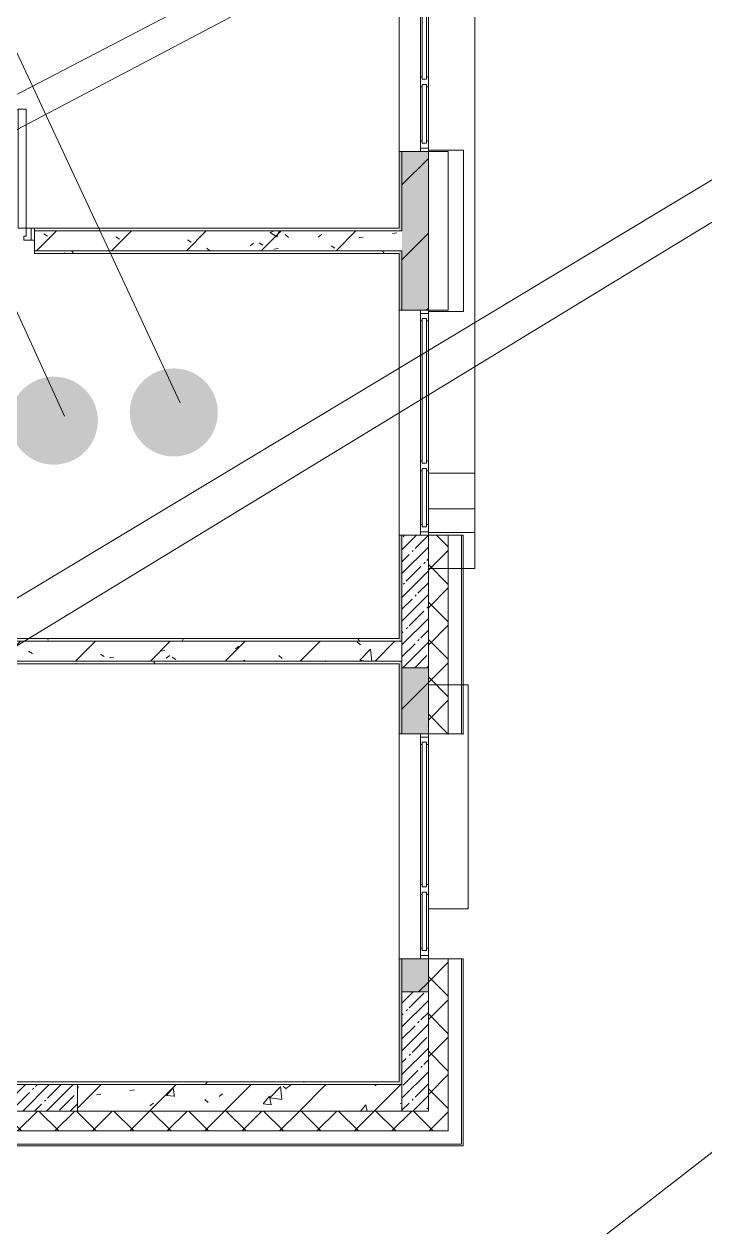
# Model space of a CAD drawing. Header units: millimetres. Extents: x -500089 to 1469082, y -290736 to 166440.
# Drawn here: x 1279049 to 1284193, y -53945 to -44858 of the extents above; entities that cross this region are included whole.
import ezdxf

# ---------------------------------------------------------------- set-up
doc = ezdxf.new("R2010")
doc.units = ezdxf.units.MM
for name, color, linetype, lineweight in [('_ Окна', 7, 'Continuous', 0), ('Витраж', 7, 'Continuous', 0), ('Двери', 7, 'Continuous', 0), ('Несущие колонны', 7, 'Continuous', 0), ('Обобщенные модели', 7, 'Continuous', 0), ('Окна', 7, 'Continuous', 0), ('Панели витража', 7, 'Continuous', 0), ('Стены наружные', 7, 'Continuous', 0), ('Стены несущие', 7, 'Continuous', 0), ('Стены отделка', 7, 'Continuous', 0), ('Стены штриховка', 7, 'Continuous', 0), ('экспертиза ДУ', 1, 'Continuous', 0), ('экспертиза ДУ пояснения', 6, 'Continuous', 0)]:
    doc.layers.add(name, color=color, linetype=linetype, lineweight=lineweight)
pattern_1 = [(0, (1111853.59, -73570.49), (812.8, 203.2), [67.056, -542.544, 67.056, -542.544, -3251.2]), (0, (1111853.59, -73570.49), (812.8, 203.2), [-1219.2, 67.056, -1152.144, 67.056, -542.544, -1422.4]), (0, (1111853.59, -73570.49), (812.8, 203.2), [-3048, 67.056, -339.344, 67.056, -948.944]), (120, (1112158.39, -73468.89), (-582.37636, 602.30545), [67.056, -542.544, 67.056, -542.544, -3251.2]), (120, (1112158.39, -73468.89), (-582.37636, 602.30545), [-1219.2, 67.056, -1152.144, 67.056, -542.544, -1422.4]), (120, (1112158.39, -73468.89), (-582.37636, 602.30545), [-3048, 67.056, -339.344, 67.056, -948.944]), (240, (1112259.99, -73062.49), (-230.42364, -805.50545), [67.056, -542.544, 67.056, -542.544, -3251.2]), (240, (1112259.99, -73062.49), (-230.42364, -805.50545), [-1219.2, 67.056, -1152.144, 67.056, -542.544, -1422.4]), (240, (1112259.99, -73062.49), (-230.42364, -805.50545), [-3048, 67.056, -339.344, 67.056, -948.944])]
pattern_2 = [(45, (1111853.6, -73570.5), (-282.8427, 282.8427), [])]
pattern_3 = [(50, (1111853.6, -73570.5), (728.7365, -63.7558), [76.2, -838.2]), (355, (1111853.6, -73570.5), (-140.9716, 764.2276), [60.96, -670.56]), (100.451, (1111914.3, -73575.8), (587.77, 700.4668), [64.76, -712.36]), (46.184, (1111853.6, -73367.3), (1084.3162, -168.171), [114.3, -1257.3]), (96.636, (1111943.9, -73381.3), (949.61, 989.71), [97.14, -1068.54]), (351.184, (1111853.6, -73367.3), (949.6206, 989.701), [91.44, -1005.84]), (21, (1111955.2, -73418.1), (606.4579, -409.0606), [76.2, -838.2]), (326, (1111955.2, -73418.1), (247.2083, 736.753), [60.96, -670.56]), (71.451, (1112005.7, -73452.2), (853.6683, 327.6855), [64.76, -712.36]), (37.5, (1111853.59, -73570.5), (12.3547, 338.2201), [33.528, -628.904, 33.528, -647.192, -673.1]), (37.5, (1111853.59, -73570.5), (12.3547, 338.2201), [-1343.152, 33.528, -639.572]), (7.5, (1111853.6, -73570.5), (267.2789, 400.7221), [33.528, -354.584, 33.528, -613.664, -256.54]), (7.5, (1111853.6, -73570.5), (267.2789, 400.7221), [-1035.304, 33.528, -223.012]), (327.5, (1111627.02, -73570.5), (542.36333, -22.91534), [33.528, -220.472, 33.528, -758.952, -1051.56]), (327.5, (1111627.02, -73570.5), (542.36333, -22.91534), [-1046.48, 33.528, -1018.032]), (317.5, (1111525.4, -73570.5), (592.517, 101.7071), [33.528, -296.672, 33.528, -492.76, -746.76]), (317.5, (1111525.4, -73570.5), (592.517, 101.7071), [-856.488, 33.528, -713.232])]
pattern_4 = [(45, (1111853.59, -73570.49), (-141.42136, 141.42136), []), (135, (1111853.59, -73570.49), (-141.42136, -141.42136), [])]

# ---------------------------------------------------------------- blocks, each defined once
blk = doc.blocks.new('Системная панель - RANDOM Навесная панель фасада Цвет Красный-2981101-З Этаж 01')
at = {"layer": 'Панели витража', "lineweight": 18}
for p, q in [((-610, 0), (-610, -264)), ((600, 0), (-600, 0)), ((610, -264), (610, 0)), ((-610, -264), (610, -264))]:
    blk.add_line(p, q, dxfattribs=at)
blk = doc.blocks.new('Прямоугольный импост - 30х300 мм _Отлив_ Белый-2980250-З Этаж 01')
at = {"layer": 'Витраж'}
for p, q in [((170250, 23721), (170550, 23721)), ((170550, 23721), (170550, 22029)), ((170550, 22029), (170250, 22029))]:
    blk.add_line(p, q, dxfattribs=at)
blk = doc.blocks.new('Наличник окна - Наличник окна Желтый-3061717-З Этаж 01')
at = {"layer": 'Обобщенные модели', "lineweight": 18}
for p, q in [((170600, 29850), (170250, 29850)), ((170600, 29430), (170600, 29850)), ((170250, 29430), (170600, 29430)), ((170600, 24870), (170250, 24870)), ((170600, 24600), (170600, 24870)), ((170250, 24600), (170600, 24600))]:
    blk.add_line(p, q, dxfattribs=at)
at = {"layer": 'Обобщенные модели'}
blk.add_line((170600, 29430), (170600, 24870), dxfattribs=at)
blk = doc.blocks.new('Наличник окна - Наличник окна Желтый-2902709-З Этаж 01')
at = {"layer": 'Обобщенные модели', "lineweight": 18}
for p, q in [((170600, 30000), (170250, 30000)), ((170600, 29580), (170600, 30000)), ((170250, 29580), (170600, 29580)), ((170600, 25320), (170250, 25320)), ((170250, 25300), (170250, 25050)), ((170600, 25050), (170600, 25320)), ((170250, 25050), (170600, 25050))]:
    blk.add_line(p, q, dxfattribs=at)
at = {"layer": 'Обобщенные модели'}
blk.add_line((170600, 29580), (170600, 25320), dxfattribs=at)
blk = doc.blocks.new('АР_СОШ_Верзилово_Фасады_rvt-2-З Этаж 01')
at = {"layer": 'Стены наружные'}
for p, q in [((170400, 23346), (170400, 23350)), ((170512.5, 23350), (170512.5, 23346)), ((170400, 21650), (170400, 21654)), ((170512.5, 21654), (170512.5, 21650))]:
    blk.add_line(p, q, dxfattribs=at)
at = {"layer": 'Стены отделка', "lineweight": 9}
for p, q in [((170500, 24850), (170400, 24850)), ((170400, 24850), (170400, 23350)), ((170512.5, 24850), (170500, 24850)), ((170512.5, 23350), (170512.5, 24850)), ((170400, 23350), (170500, 23350)), ((170500, 23350), (170512.5, 23350)), ((170500, 21650), (170400, 21650)), ((170400, 21650), (170400, 20350)), ((170512.5, 21650), (170500, 21650)), ((170512.5, 20237.5), (170512.5, 21650)), ((170400, 20350), (166800, 20350)), ((166800, 20237.5), (170400, 20237.5)), ((170400, 20237.5), (170500, 20237.5)), ((170500, 20237.5), (170512.5, 20237.5))]:
    blk.add_line(p, q, dxfattribs=at)
at = {"layer": 'Стены штриховка'}
for p, q in [((170500, 24850), (170500, 23350)), ((170500, 21650), (170500, 20250)), ((170400, 20250), (166800, 20250)), ((170500, 20250), (170400, 20250))]:
    blk.add_line(p, q, dxfattribs=at)
at = {"lineweight": 9}
for name in ['Наличник окна - Наличник окна Желтый-2902709-З Этаж 01', 'Наличник окна - Наличник окна Желтый-3061717-З Этаж 01', 'Прямоугольный импост - 30х300 мм _Отлив_ Белый-2980250-З Этаж 01']:
    blk.add_blockref(name, (0, 0), dxfattribs=at)
at = {"lineweight": 9, "rotation": 89.9999999999999}
blk.add_blockref('Системная панель - RANDOM Навесная панель фасада Цвет Красный-2981101-З Этаж 01', (170250, 27150), dxfattribs=at)
blk = doc.blocks.new('ASVP_ДверьСтальная_2 полотна - Внутренняя 1320х2000h_полотна_ Г Л _1200 в чистоте_-4240586-З Этаж 01')
at = {"layer": 'Двери', "lineweight": 18}
for p, q in [((660, 995), (600, 995)), ((600, 995), (600, 95)), ((660, 95), (660, 995)), ((-660, 515), (-600, 515)), ((-660, 95), (-660, 515)), ((-600, 515), (-600, 95)), ((-725, 95), (-700, 95)), ((-725, 5), (-725, 95)), ((-700, 95), (-660, 95)), ((-700, 5), (-700, 95)), ((-700, 95), (-700, 5)), ((-600, 95), (-660, 95)), ((-660, 95), (-660, 35)), ((600, 95), (660, 95)), ((700, 95), (660, 95)), ((660, 95), (660, 35)), ((700, 5), (700, 95)), ((725, 95), (700, 95)), ((700, 95), (700, 5)), ((725, 5), (725, 95)), ((-700, 5), (-725, 5)), ((-644, 5), (-700, 5)), ((-660, 35), (-644, 35)), ((-644, 35), (-644, 5)), ((660, 35), (644, 35)), ((644, 35), (644, 5)), ((644, 5), (700, 5)), ((700, 5), (725, 5))]:
    blk.add_line(p, q, dxfattribs=at)
at = {"layer": 'Двери'}
for centre, radius, start, end in [((660, 95), 900, 90, 180), ((-660, 95), 420, 360, 90)]:
    blk.add_arc(centre, radius, start, end, dxfattribs=at)
blk = doc.blocks.new('ADSK_КолоннаЖБ_Прямоугольная - 200x900 мм-V268-З Этаж 01')
at = {"layer": 'Несущие колонны'}
h = blk.add_hatch(dxfattribs=at)
h.set_pattern_fill('FP_54', color=256, style=0, pattern_type=2)
h.set_pattern_definition([(135, (20950, -170150), (-89.80256, -89.80256), []), (135, (20950, -170060.2), (-89.80256, -89.80256), [158.75, -31.75, 13.411, -18.339])])
h.paths.add_polyline_path([(450, -100), (450, 100), (-450, 100), (-450, -100), (335.8, -100)], flags=0)
at = {"layer": 'Несущие колонны', "lineweight": 18}
for p, q in [((-450, -100), (-450, 100)), ((-450, 100), (450, 100)), ((450, 100), (-450, 100)), ((-450, 100), (-450, -100)), ((450, 100), (450, -100)), ((450, -100), (450, 100)), ((450, -100), (-450, -100)), ((-450, -100), (450, -100))]:
    blk.add_line(p, q, dxfattribs=at)
blk = doc.blocks.new('ADSK_КолоннаЖБ_Прямоугольная - 200x1000 мм-V269-З Этаж 01')
at = {"layer": 'Несущие колонны'}
h = blk.add_hatch(dxfattribs=at)
h.set_pattern_fill('FP_55', color=256, style=0, pattern_type=2)
h.set_pattern_definition([(135, (24350, -170150), (-89.80256, -89.80256), []), (135, (24350, -170060.2), (-89.80256, -89.80256), [158.75, -31.75, 13.411, -18.339])])
h.paths.add_polyline_path([(500, 86), (500, 100), (-500, 100), (-500, -100), (500, -100), (500, 40)], flags=0)
at = {"layer": 'Несущие колонны', "lineweight": 18}
for p, q in [((-500, -100), (-500, 100)), ((-500, 100), (500, 100)), ((500, 100), (-500, 100)), ((500, 100), (500, -100)), ((500, -100), (500, 100)), ((-500, 40), (-500, -100)), ((500, -100), (-500, -100)), ((-500, -100), (500, -100))]:
    blk.add_line(p, q, dxfattribs=at)
blk = doc.blocks.new('ADSK_КолоннаЖБ_Прямоугольная - 200x1200 мм-V359-З Этаж 01')
at = {"layer": 'Несущие колонны'}
h = blk.add_hatch(dxfattribs=at)
h.set_pattern_fill('FP_145', color=256, style=0, pattern_type=2)
h.set_pattern_definition([(45, (-167000, -20600), (-89.80256, 89.80256), []), (45, (-166910.2, -20600), (-89.80256, 89.80256), [158.75, -31.75, 13.411, -18.339])])
h.paths.add_polyline_path([(-600, -100), (600, -100), (600, 100), (-600, 100), (-600, -98.4)], flags=0)
at = {"layer": 'Несущие колонны', "lineweight": 18}
for p, q in [((-600, -100), (-600, 100)), ((-600, 100), (600, 100)), ((600, 100), (-600, 100)), ((-600, 100), (-600, -100)), ((600, 100), (600, -100)), ((600, -100), (600, 100)), ((600, -100), (-600, -100)), ((-600, -100), (600, -100))]:
    blk.add_line(p, q, dxfattribs=at)
blk = doc.blocks.new('Окно_ПВХ_2Створки - ОП_2000_h_х1700_2ст Серый-3674242-З Этаж 01')
at = {"layer": '_ Окна'}
for p, q in [((-769, 110), (-850, 110)), ((-850, 110), (-850, 50)), ((-825, 50), (-825, 110)), ((-787, 64), (-787, 96)), ((-787, 96), (-769, 96)), ((-769, 96), (-769, 110)), ((-769, 96), (287, 96)), ((363, 110), (287, 110)), ((287, 110), (287, 96)), ((287, 96), (305, 96)), ((305, 96), (305, 64)), ((345, 64), (345, 96)), ((345, 96), (363, 96)), ((363, 96), (363, 110)), ((363, 96), (769, 96)), ((769, 110), (769, 96)), ((850, 110), (769, 110)), ((769, 96), (787, 96)), ((787, 96), (787, 64)), ((825, 50), (825, 110)), ((850, 50), (850, 110)), ((-850, 50), (-787, 50)), ((-787, 64), (305, 64)), ((-787, 64), (-769, 64)), ((-769, 50), (-787, 50)), ((-769, 64), (-769, 50)), ((287, 64), (287, 50)), ((305, 64), (287, 64)), ((305, 50), (287, 50)), ((305, 50), (345, 50)), ((345, 64), (787, 64)), ((345, 64), (363, 64)), ((363, 50), (345, 50)), ((363, 64), (363, 50)), ((769, 64), (769, 50)), ((787, 64), (769, 64)), ((787, 50), (769, 50)), ((787, 50), (850, 50))]:
    blk.add_line(p, q, dxfattribs=at)
at = {"layer": 'Окна'}
for p, q in [((-769, 110), (287, 110)), ((363, 110), (769, 110)), ((287, 50), (-769, 50)), ((769, 50), (363, 50))]:
    blk.add_line(p, q, dxfattribs=at)

msp = doc.modelspace()

# ---------------------------------------------------------------- hatches: boundary and pattern name
at = {"layer": 'Стены штриховка'}
h = msp.add_hatch(dxfattribs=at)
h.set_pattern_fill('FP_32', color=256, style=0, pattern_type=2)
h.set_pattern_definition(pattern_4)
h.paths.add_polyline_path([(1282103.585, -53070.488), (1282253.585, -53070.488), (1282253.585, -51920.488), (1282103.585, -51920.488), (1282103.585, -52870.488)], flags=0)
h.paths.add_polyline_path([(1282253.585, -50220.488), (1282253.585, -48720.488), (1282103.585, -48720.488), (1282103.585, -50220.488), (1282203.585, -50220.488)], flags=0)
h.paths.add_polyline_path([(1282203.585, -35820.488), (1282253.585, -35820.488), (1282253.585, -31920.488), (1282103.585, -31920.488), (1282103.585, -35820.488)], flags=0)
h.paths.add_polyline_path([(1282103.585, -30470.488), (1282253.585, -30470.488), (1282253.585, -29020.488), (1282103.585, -29020.488), (1282103.585, -30145.488)], flags=0)
h.paths.add_polyline_path([(1282253.585, -16120.488), (1282253.585, -15020.488), (1282103.585, -15020.488), (1282103.585, -15720.488), (1282190.428, -15720.488), (1282203.585, -15803.821)], flags=0)
h = msp.add_hatch(dxfattribs=at)
h.set_pattern_fill('FP_174', color=256, style=0, pattern_type=2)
h.set_pattern_definition(pattern_1)
h.paths.add_polyline_path([(1281903.585, -52870.488), (1281903.585, -51920.488), (1281883.585, -51920.488), (1281883.585, -52870.488)], flags=0)
h.paths.add_polyline_path([(1281883.585, -50220.488), (1281903.585, -50220.488), (1281903.585, -49670.488), (1281883.585, -49670.488), (1281883.585, -49814.231)], flags=0)
h.paths.add_polyline_path([(1281903.585, -49520.488), (1281903.585, -48720.488), (1281883.585, -48720.488), (1281883.585, -49520.488)], flags=0)
h.paths.add_polyline_path([(1281903.585, -47020.488), (1281903.585, -46570.488), (1281883.585, -46570.488), (1281883.585, -47020.488)], flags=0)
h.paths.add_polyline_path([(1281903.585, -46420.488), (1281903.585, -45820.488), (1281883.585, -45820.488), (1281883.585, -46420.488)], flags=0)
h.paths.add_polyline_path([(1281883.585, -44120.488), (1281903.585, -44120.488), (1281903.585, -43120.488), (1281883.585, -43120.488), (1281883.585, -44059.252)], flags=0)
h.paths.add_polyline_path([(1281903.585, -41420.488), (1281903.585, -40220.488), (1281883.585, -40220.488), (1281883.585, -41420.488)], flags=0)
h.paths.add_polyline_path([(1281883.585, -38520.488), (1281903.585, -38520.488), (1281903.585, -37520.488), (1281883.585, -37520.488), (1281883.585, -38304.272)], flags=0)
h.paths.add_polyline_path([(1281903.585, -35820.488), (1281903.585, -34705.488), (1281883.585, -34705.488), (1281883.585, -35820.488)], flags=0)
h.paths.add_polyline_path([(1281903.585, -34555.488), (1281903.585, -34455.488), (1281883.585, -34535.488), (1281883.585, -34555.488)], flags=0)
h.paths.add_polyline_path([(1281883.585, -34455.488), (1281903.585, -34455.488), (1281903.585, -31920.488), (1281883.585, -31920.488), (1281883.585, -34428.988)], flags=0)
h.paths.add_polyline_path([(1281903.585, -30395.488), (1281903.585, -30295.488), (1281883.585, -30315.488)], flags=0)
h.paths.add_polyline_path([(1281903.585, -30470.488), (1281903.585, -30395.488), (1281883.585, -30395.488), (1281883.585, -30470.488)], flags=0)
h.paths.add_polyline_path([(1281883.585, -30145.488), (1281903.585, -30145.488), (1281903.585, -29020.488), (1281883.585, -29020.488), (1281883.585, -30125.488)], flags=0)
h.paths.add_polyline_path([(1281883.585, -27320.488), (1281903.585, -27320.488), (1281903.585, -26320.488), (1281883.585, -26320.488), (1281883.585, -26794.313)], flags=0)
h.paths.add_polyline_path([(1281903.585, -24620.488), (1281903.585, -23420.488), (1281883.585, -23420.488), (1281883.585, -24620.488)], flags=0)
h.paths.add_polyline_path([(1281903.585, -21720.488), (1281903.585, -20720.488), (1281883.585, -20720.488), (1281883.585, -21720.488)], flags=0)
h.paths.add_polyline_path([(1281903.585, -19020.488), (1281903.585, -18470.488), (1281883.585, -18470.488), (1281883.585, -19020.488)], flags=0)
h.paths.add_polyline_path([(1281883.585, -18320.488), (1281903.585, -18320.488), (1281903.585, -17820.488), (1281883.585, -17820.488), (1281883.585, -18300.488)], flags=0)
h.paths.add_polyline_path([(1281903.585, -16120.488), (1281903.585, -15370.488), (1281883.585, -15370.488), (1281883.585, -16120.488)], flags=0)
h = msp.add_hatch(dxfattribs=at)
h.set_pattern_fill('FP_201', color=256, style=0, pattern_type=2)
h.set_pattern_definition(pattern_2)
h.paths.add_polyline_path([(1281903.585, -52170.488), (1282103.585, -52170.488), (1282103.585, -51920.488), (1281903.585, -51920.488), (1281903.585, -52112.227)], flags=0)
h.paths.add_polyline_path([(1281903.585, -50220.488), (1282103.585, -50220.488), (1282103.585, -49720.488), (1281903.585, -49720.488), (1281903.585, -50028.749)], flags=0)
h.paths.add_polyline_path([(1282089.585, -47020.488), (1282103.585, -47020.488), (1282103.585, -45820.488), (1281903.585, -45820.488), (1281903.585, -47020.488), (1282057.585, -47020.488)], flags=0)
h.paths.add_polyline_path([(1281903.585, -41420.488), (1282103.585, -41420.488), (1282103.585, -40220.488), (1281903.585, -40220.488), (1281903.585, -41228.749)], flags=0)
h.paths.add_polyline_path([(1282103.585, -35820.488), (1282103.585, -32920.488), (1281903.585, -32920.488), (1281903.585, -35820.488), (1282089.585, -35820.488)], flags=0)
h.paths.add_polyline_path([(1282013.585, -30470.488), (1282103.585, -30470.488), (1282103.585, -29020.488), (1281903.585, -29020.488), (1281903.585, -30470.488)], flags=0)
h.paths.add_polyline_path([(1282043.585, -24620.488), (1282103.585, -24620.488), (1282103.585, -23420.488), (1281903.585, -23420.488), (1281903.585, -24620.488)], flags=0)
h.paths.add_polyline_path([(1281903.585, -19020.488), (1282103.585, -19020.488), (1282103.585, -17820.488), (1281903.585, -17820.488), (1281903.585, -18828.749)], flags=0)
h.paths.add_polyline_path([(1282103.585, -16120.488), (1282103.585, -16070.488), (1281903.585, -16070.488), (1281903.585, -16120.488), (1282089.585, -16120.488)], flags=0)
h = msp.add_hatch(dxfattribs=at)
h.set_pattern_fill('FP_31', color=256, style=0, pattern_type=2)
h.set_pattern_definition(pattern_3)
h.paths.add_polyline_path([(1281903.585, -52170.488), (1282103.585, -52170.488), (1282103.585, -51920.488), (1281903.585, -51920.488), (1281903.585, -52112.227)], flags=0)
h.paths.add_polyline_path([(1281903.585, -50220.488), (1282103.585, -50220.488), (1282103.585, -49720.488), (1281903.585, -49720.488), (1281903.585, -50028.749)], flags=0)
h.paths.add_polyline_path([(1282089.585, -47020.488), (1282103.585, -47020.488), (1282103.585, -45820.488), (1281903.585, -45820.488), (1281903.585, -47020.488), (1282057.585, -47020.488)], flags=0)
h.paths.add_polyline_path([(1281903.585, -41420.488), (1282103.585, -41420.488), (1282103.585, -40220.488), (1281903.585, -40220.488), (1281903.585, -41228.749)], flags=0)
h.paths.add_polyline_path([(1282103.585, -35820.488), (1282103.585, -32920.488), (1281903.585, -32920.488), (1281903.585, -35820.488), (1282089.585, -35820.488)], flags=0)
h.paths.add_polyline_path([(1282013.585, -30470.488), (1282103.585, -30470.488), (1282103.585, -29020.488), (1281903.585, -29020.488), (1281903.585, -30470.488)], flags=0)
h.paths.add_polyline_path([(1282043.585, -24620.488), (1282103.585, -24620.488), (1282103.585, -23420.488), (1281903.585, -23420.488), (1281903.585, -24620.488)], flags=0)
h.paths.add_polyline_path([(1281903.585, -19020.488), (1282103.585, -19020.488), (1282103.585, -17820.488), (1281903.585, -17820.488), (1281903.585, -18828.749)], flags=0)
h.paths.add_polyline_path([(1282103.585, -16120.488), (1282103.585, -16070.488), (1281903.585, -16070.488), (1281903.585, -16120.488), (1282089.585, -16120.488)], flags=0)
h = msp.add_hatch(dxfattribs=at)
h.set_pattern_fill('FP_201', color=256, style=0, pattern_type=2)
h.set_pattern_definition(pattern_2)
h.paths.add_polyline_path([(1274903.585, -46570.488), (1277678.585, -46570.488), (1277678.585, -46420.488), (1274903.585, -46420.488)], flags=0)
h.paths.add_polyline_path([(1281883.585, -46570.488), (1281903.585, -46570.343), (1281903.585, -46420.488), (1279128.585, -46420.488), (1279128.585, -46570.488), (1281336.346, -46570.488)], flags=0)
h = msp.add_hatch(dxfattribs=at)
h.set_pattern_fill('FP_31', color=256, style=0, pattern_type=2)
h.set_pattern_definition(pattern_3)
h.paths.add_polyline_path([(1274903.585, -46570.488), (1277678.585, -46570.488), (1277678.585, -46420.488), (1274903.585, -46420.488)], flags=0)
h.paths.add_polyline_path([(1281883.585, -46570.488), (1281903.585, -46570.343), (1281903.585, -46420.488), (1279128.585, -46420.488), (1279128.585, -46570.488), (1281336.346, -46570.488)], flags=0)
h = msp.add_hatch(dxfattribs=at)
h.set_pattern_fill('FP_174', color=256, style=0, pattern_type=2)
h.set_pattern_definition(pattern_1)
h.paths.add_polyline_path([(1274923.585, -46420.488), (1277678.585, -46420.488), (1277678.585, -46400.488), (1274923.585, -46400.488)], flags=0)
h.paths.add_polyline_path([(1281883.585, -46420.488), (1281883.585, -46400.488), (1279128.585, -46400.488), (1279128.585, -46420.488), (1281336.346, -46420.488)], flags=0)
h = msp.add_hatch(dxfattribs=at)
h.set_pattern_fill('FP_174', color=256, style=0, pattern_type=2)
h.set_pattern_definition(pattern_1)
h.paths.add_polyline_path([(1276888.487, -46590.488), (1277678.585, -46590.488), (1277678.585, -46570.488), (1274923.585, -46570.488), (1274923.585, -46590.488)], flags=0)
h.paths.add_polyline_path([(1281336.346, -46590.488), (1281883.585, -46590.488), (1281883.585, -46570.488), (1279128.585, -46570.488), (1279128.585, -46590.488)], flags=0)
h = msp.add_hatch(dxfattribs=at)
h.set_pattern_fill('FP_201', color=256, style=0, pattern_type=2)
h.set_pattern_definition(pattern_2)
h.paths.add_polyline_path([(1276227.673, -49670.488), (1281903.585, -49670.488), (1281903.585, -49520.488), (1274903.585, -49520.488), (1274903.585, -49670.488), (1276147.557, -49670.488)], flags=0)
h = msp.add_hatch(dxfattribs=at)
h.set_pattern_fill('FP_31', color=256, style=0, pattern_type=2)
h.set_pattern_definition(pattern_3)
h.paths.add_polyline_path([(1276227.673, -49670.488), (1281903.585, -49670.488), (1281903.585, -49520.488), (1274903.585, -49520.488), (1274903.585, -49670.488), (1276147.557, -49670.488)], flags=0)
h = msp.add_hatch(dxfattribs=at)
h.set_pattern_fill('FP_174', color=256, style=0, pattern_type=2)
h.set_pattern_definition(pattern_1)
h.paths.add_polyline_path([(1276888.487, -49520.488), (1281883.585, -49520.488), (1281883.585, -49500.488), (1274923.585, -49500.488), (1274923.585, -49520.488), (1275961.615, -49520.488)], flags=0)
h = msp.add_hatch(dxfattribs=at)
h.set_pattern_fill('FP_174', color=256, style=0, pattern_type=2)
h.set_pattern_definition(pattern_1)
h.paths.add_polyline_path([(1281336.346, -49690.488), (1281883.585, -49690.488), (1281883.585, -49670.488), (1274923.585, -49670.488), (1274923.585, -49690.488), (1276888.487, -49690.488)], flags=0)
h = msp.add_hatch(dxfattribs=at)
h.set_pattern_fill('FP_174', color=256, style=0, pattern_type=2)
h.set_pattern_definition(pattern_1)
h.paths.add_polyline_path([(1281336.346, -52870.488), (1281883.585, -52870.488), (1281883.585, -52850.488), (1278253.585, -52850.488), (1278253.585, -52870.488), (1279453.585, -52870.488)], flags=0)
h = msp.add_hatch(dxfattribs=at)
h.set_pattern_fill('FP_201', color=256, style=0, pattern_type=2)
h.set_pattern_definition(pattern_2)
h.paths.add_polyline_path([(1279453.585, -53070.488), (1281903.585, -53070.488), (1281903.585, -52870.488), (1279453.585, -52870.488), (1279453.585, -53004.372)], flags=0)
h = msp.add_hatch(dxfattribs=at)
h.set_pattern_fill('FP_31', color=256, style=0, pattern_type=2)
h.set_pattern_definition(pattern_3)
h.paths.add_polyline_path([(1279453.585, -53070.488), (1281903.585, -53070.488), (1281903.585, -52870.488), (1279453.585, -52870.488), (1279453.585, -53004.372)], flags=0)
h = msp.add_hatch(dxfattribs=at)
h.set_pattern_fill('FP_32', color=256, style=0, pattern_type=2)
h.set_pattern_definition(pattern_4)
h.paths.add_polyline_path([(1281336.346, -53220.488), (1282253.585, -53220.488), (1282253.585, -53070.488), (1278453.585, -53070.488), (1278453.585, -53220.488), (1278638.692, -53220.488)], flags=0)
at = {"layer": 'экспертиза ДУ', "lineweight": 0}
h = msp.add_hatch(color=5, dxfattribs=at)
edge = h.paths.add_edge_path()
edge.add_arc((1279273.596, -47854.416), 332.544, 0, 360)
h = msp.add_hatch(color=30, dxfattribs=at)
edge = h.paths.add_edge_path()
edge.add_arc((1280180.017, -47792.458), 332.544, 0, 360)

# ---------------------------------------------------------------- linework, layer by layer
at = {"layer": 'Стены наружные'}
for p, q in [((1281883.585, -45820.488), (1281883.585, -44120.488)), ((1281883.585, -48720.488), (1281883.585, -47020.488)), ((1281883.585, -51920.488), (1281883.585, -50220.488)), ((1282253.585, -50220.488), (1282253.585, -50224.488)), ((1282253.585, -51916.488), (1282253.585, -51920.488))]:
    msp.add_line(p, q, dxfattribs=at)
at = {"layer": 'Стены несущие'}
for p, q in [((1282043.585, -45820.488), (1281903.585, -45820.488)), ((1281903.585, -46420.488), (1281903.585, -45820.488)), ((1282103.585, -47020.488), (1282103.585, -45820.488)), ((1281903.585, -46420.488), (1279128.585, -46420.488)), ((1279128.585, -46490.488), (1279128.585, -46570.488)), ((1281903.585, -46570.488), (1279128.585, -46570.488)), ((1281903.585, -47020.488), (1281903.585, -46570.488)), ((1281903.585, -47020.488), (1282043.585, -47020.488)), ((1281903.585, -49520.488), (1274903.585, -49520.488)), ((1281903.585, -49670.488), (1274903.585, -49670.488)), ((1281903.585, -50220.488), (1281903.585, -49720.488)), ((1282103.585, -50220.488), (1282103.585, -49720.488)), ((1281903.585, -50220.488), (1282043.585, -50220.488)), ((1282043.585, -51920.488), (1281903.585, -51920.488)), ((1281903.585, -52170.488), (1281903.585, -51920.488)), ((1282103.585, -52170.488), (1282103.585, -51920.488)), ((1281903.585, -52870.488), (1279453.585, -52870.488)), ((1279453.585, -53070.488), (1281903.585, -53070.488))]:
    msp.add_line(p, q, dxfattribs=at)
at = {"layer": 'Стены отделка'}
for p, q in [((1281883.585, -45820.488), (1281883.585, -46400.488)), ((1281903.585, -45820.488), (1281883.585, -45820.488)), ((1282253.585, -45820.488), (1282103.585, -45820.488)), ((1282253.585, -47020.488), (1282253.585, -45820.488)), ((1281883.585, -46400.488), (1279128.585, -46400.488)), ((1279128.585, -46570.488), (1279128.585, -46590.488)), ((1279128.585, -46590.488), (1281883.585, -46590.488)), ((1281883.585, -46590.488), (1281883.585, -47020.488)), ((1281883.585, -47020.488), (1281903.585, -47020.488)), ((1282103.585, -47020.488), (1282253.585, -47020.488)), ((1281883.585, -48720.488), (1281883.585, -49500.488)), ((1281903.585, -48720.488), (1281883.585, -48720.488)), ((1282253.585, -48720.488), (1282103.585, -48720.488)), ((1282253.585, -50220.488), (1282253.585, -48720.488)), ((1281883.585, -49500.488), (1274923.585, -49500.488)), ((1274923.585, -49690.488), (1281883.585, -49690.488)), ((1281883.585, -49690.488), (1281883.585, -50220.488)), ((1281883.585, -50220.488), (1281903.585, -50220.488)), ((1282103.585, -50220.488), (1282253.585, -50220.488)), ((1281883.585, -51920.488), (1281883.585, -52850.488)), ((1281903.585, -51920.488), (1281883.585, -51920.488)), ((1282253.585, -51920.488), (1282103.585, -51920.488)), ((1282253.585, -53220.488), (1282253.585, -51920.488)), ((1281883.585, -52850.488), (1276623.585, -52850.488)), ((1278453.585, -53220.488), (1282253.585, -53220.488))]:
    msp.add_line(p, q, dxfattribs=at)
at = {"layer": 'экспертиза ДУ пояснения'}
for p, q in [((1248112.994, -61470.466), (1326068.788, -20876.663)), ((1326068.788, -20876.663), (1249036.798, -61422.382)), ((1258749.452, -61372.491), (1326068.788, -20876.663)), ((1326068.788, -20876.663), (1259673.255, -61324.407)), ((1274150.53, -61226.98), (1326068.788, -20876.663))]:
    msp.add_line(p, q, dxfattribs=at)
at = {"layer": 'экспертиза ДУ пояснения', "elevation": 0}
for points in [[(1238825.439, 41070.052), (1279353.184, -47821.368)], [(1280227.01, -47719.3), (1238825.439, 41070.052)]]:
    msp.add_lwpolyline(points, dxfattribs=at)

# ---------------------------------------------------------------- block references
msp.add_blockref('АР_СОШ_Верзилово_Фасады_rvt-2-З Этаж 01', (1111853.585, -73570.488))
at = {"layer": 'Двери'}
msp.add_blockref('ASVP_ДверьСтальная_2 полотна - Внутренняя 1320х2000h_полотна_ Г Л _1200 в чистоте_-4240586-З Этаж 01', (1278403.585, -46495.488), dxfattribs=at)
at = {"layer": 'Несущие колонны', "rotation": 270.0000000000001}
for name, p in [('ADSK_КолоннаЖБ_Прямоугольная - 200x1000 мм-V269-З Этаж 01', (1282003.585, -49220.488)), ('ADSK_КолоннаЖБ_Прямоугольная - 200x900 мм-V268-З Этаж 01', (1282003.585, -52620.488))]:
    msp.add_blockref(name, p, dxfattribs=at)
at = {"layer": 'Несущие колонны'}
msp.add_blockref('ADSK_КолоннаЖБ_Прямоугольная - 200x1200 мм-V359-З Этаж 01', (1278853.585, -52970.488), dxfattribs=at)
at = {"layer": 'Окна', "rotation": 269.9999999999999}
for p in [(1281993.585, -44970.488), (1281993.585, -47870.488), (1281993.585, -51070.488)]:
    msp.add_blockref('Окно_ПВХ_2Створки - ОП_2000_h_х1700_2ст Серый-3674242-З Этаж 01', p, dxfattribs=at)

doc.saveas('drawing.dxf')
